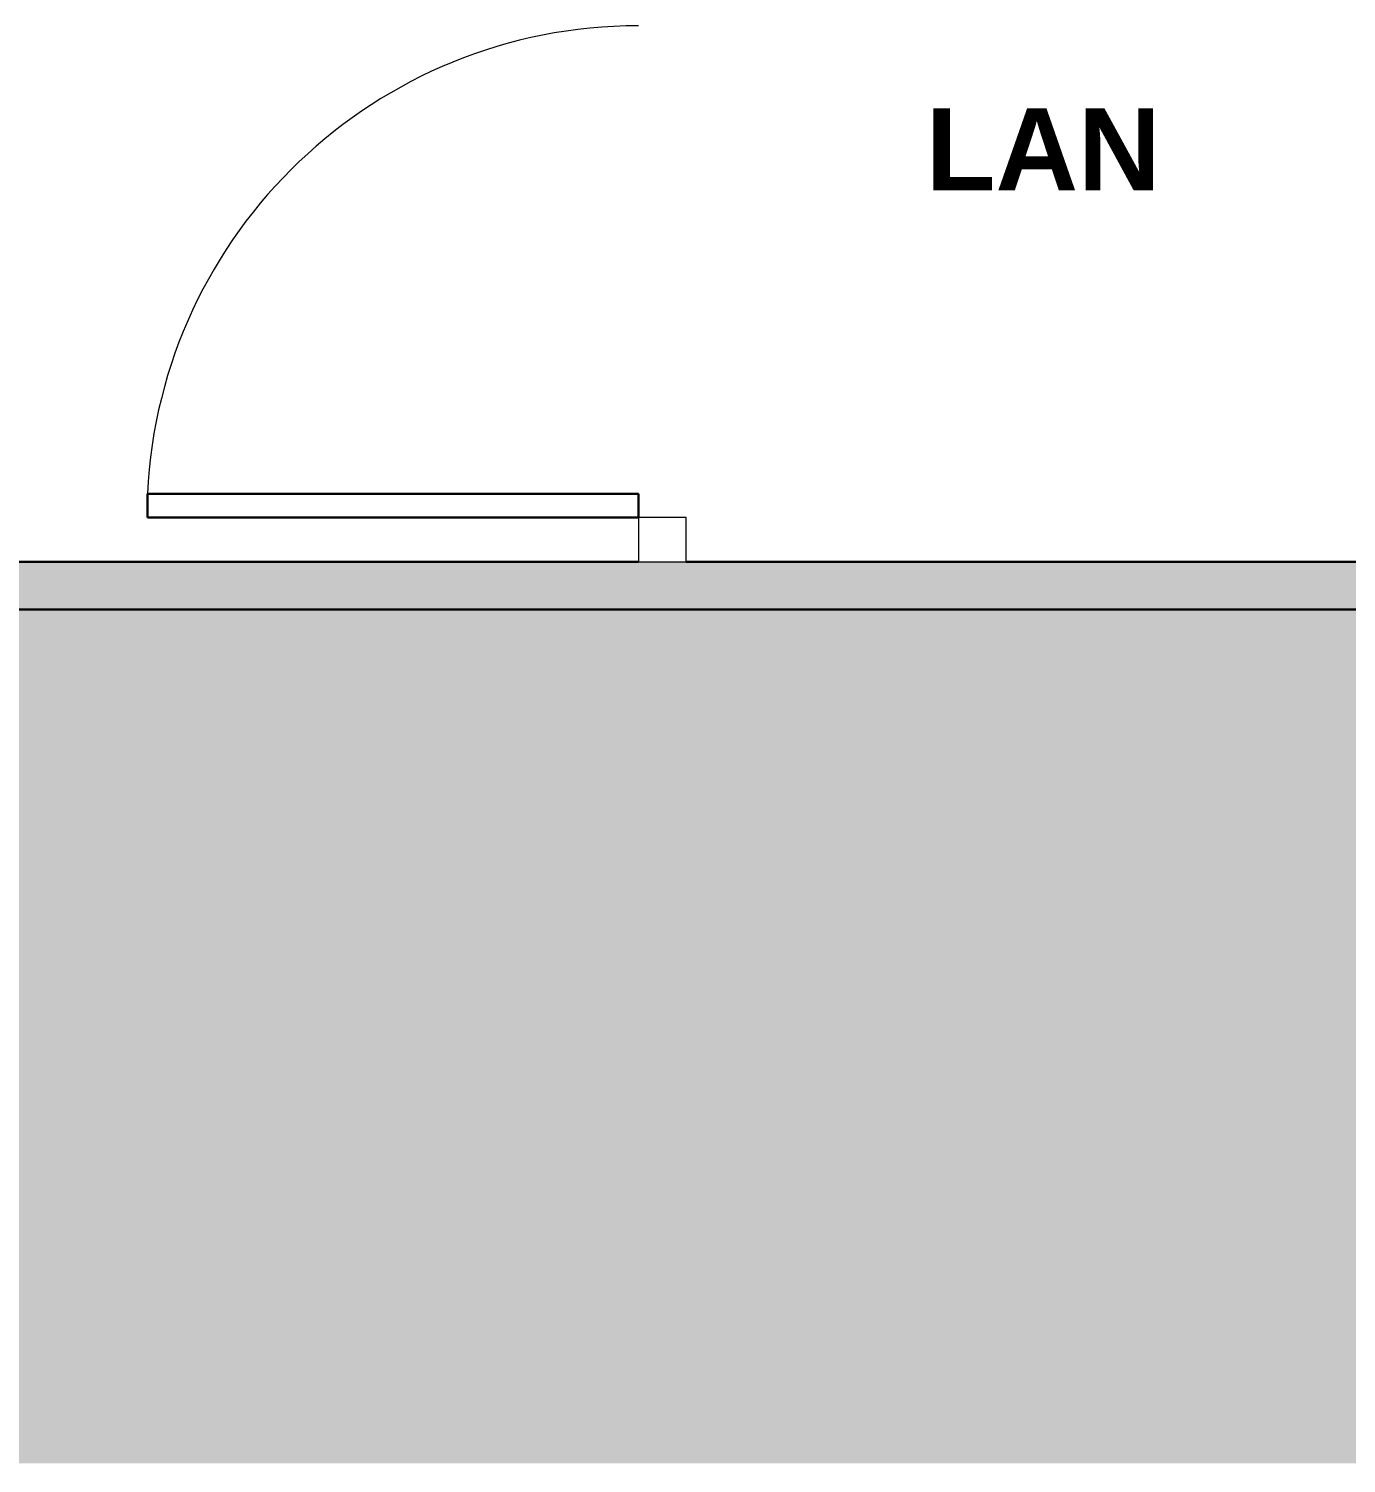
# Model space of a CAD drawing. Header units: inches. Extents: x 920 to 2661, y -647 to 1865.
# Drawn here: x 2274 to 2370.7, y 630.8 to 736 of the extents above; entities that cross this region are included whole.
import ezdxf

# ---------------------------------------------------------------- set-up
doc = ezdxf.new("R2010")
doc.units = ezdxf.units.IN
doc.header["$MEASUREMENT"] = 0
for name, color, linetype, lineweight in [('A-AREA-IDEN', 2, 'Continuous', 9), ('A-DETL-GENF', 92, 'Continuous', 9), ('A-DOOR', 31, 'Continuous', 18), ('A-WALL', 113, 'Continuous', 13), ('A-WALL-PATT', 111, 'Continuous', 18), ('I-WALL', 2, 'Continuous', 18)]:
    doc.layers.add(name, color=color, linetype=linetype, lineweight=lineweight)
doc.styles.add('Swis721 Lt BT_B', font='', dxfattribs={"height": 6})
doc.styles.get('Swis721 Lt BT_B').set_extended_font_data('Swis721 Lt BT', bold=True)

# ---------------------------------------------------------------- blocks, each defined once
blk = doc.blocks.new('Single-Flush - 36_ x 84_-V11-FIRST FLOOR CONSTRUCTION')
at = {"layer": 'A-DOOR', "lineweight": 30}
for p, q in [((16.25, -1.75), (16.25, -37.77)), ((18, -1.75), (16.25, -1.75)), ((18, -1.75), (18, -37.77)), ((18, -37.77), (16.25, -37.77))]:
    blk.add_line(p, q, dxfattribs=at)
at = {"layer": 'A-DOOR', "lineweight": 9}
blk.add_arc((18, -1.75), 36.07, 180, 267.2188, dxfattribs=at)

msp = doc.modelspace()

# ---------------------------------------------------------------- hatches: boundary and pattern name
at = {"layer": 'A-DETL-GENF'}
h = msp.add_hatch(color=9, dxfattribs=at)
h.paths.add_polyline_path([(2228.4, 630.79), (2654.4, 630.79), (2654.4, 693.4), (1743.43, 693.4), (1743.43, 630.79), (2215.5, 630.79)], flags=0)
h.paths.add_polyline_path([(2107.16, 696.9), (2136.08, 696.9), (2136.08, 701.15), (2137.2, 701.15), (2137.2, 737.15), (2136.08, 737.15), (2136.08, 761.36), (2137.2, 761.36), (2137.2, 761.86), (2077.89, 761.86), (2077.89, 765.36), (2115.92, 765.36), (2115.92, 786.8), (2137.2, 786.8), (2137.2, 1218.88), (1871.9, 1218.88), (1871.9, 1383.4), (2126.14, 1383.4), (2126.14, 1841.4), (2115.92, 1841.4), (2115.92, 1859.4), (1743.43, 1859.4), (1743.43, 696.9), (2077.89, 696.9)], flags=0)
h.paths.add_polyline_path([(1765.59, 972.89), (1759.16, 972.91), (1762.4, 984.9), (1763.69, 980.05)], flags=0)
h.paths.add_polyline_path([(1816.38, 998.52), (1813.17, 1010.52), (1819.6, 1010.52)], flags=0)
at = {"layer": 'A-WALL-PATT', "lineweight": 9}
msp.add_hatch(color=7, dxfattribs=at).paths.add_polyline_path([(2592.13, 693.4), (2659.7, 693.4), (2659.7, 696.9), (1743.43, 696.9), (1743.43, 693.4), (2561.82, 693.4)], flags=0)

# ---------------------------------------------------------------- linework, layer by layer
at = {"layer": 'A-WALL', "lineweight": 18}
msp.add_line((2318.77, 696.9), (2322.27, 696.9), dxfattribs=at)
at = {"layer": 'I-WALL'}
for p, q in [((2318.77, 700.15), (2318.77, 696.9)), ((2322.27, 700.15), (2318.77, 700.15)), ((2322.27, 696.9), (2322.27, 700.15))]:
    msp.add_line(p, q, dxfattribs=at)
at = {"layer": 'I-WALL', "color": 8, "lineweight": 30}
for p, q in [((2318.77, 696.9), (2140.7, 696.9)), ((2380.52, 696.9), (2322.27, 696.9)), ((1743.43, 693.4), (2659.7, 693.4))]:
    msp.add_line(p, q, dxfattribs=at)

# ---------------------------------------------------------------- block references
at = {"layer": 'A-DOOR', "rotation": 270}
msp.add_blockref('Single-Flush - 36_ x 84_-V11-FIRST FLOOR CONSTRUCTION', (2320.52, 718.15), dxfattribs=at)

# ---------------------------------------------------------------- texts
at = {"layer": 'A-AREA-IDEN', "insert": (2339.85, 730.16), "char_height": 6, "width": 19.594, "attachment_point": 1, "style": 'Swis721 Lt BT_B'}
msp.add_mtext('LAN', dxfattribs=at)

doc.saveas('drawing.dxf')
